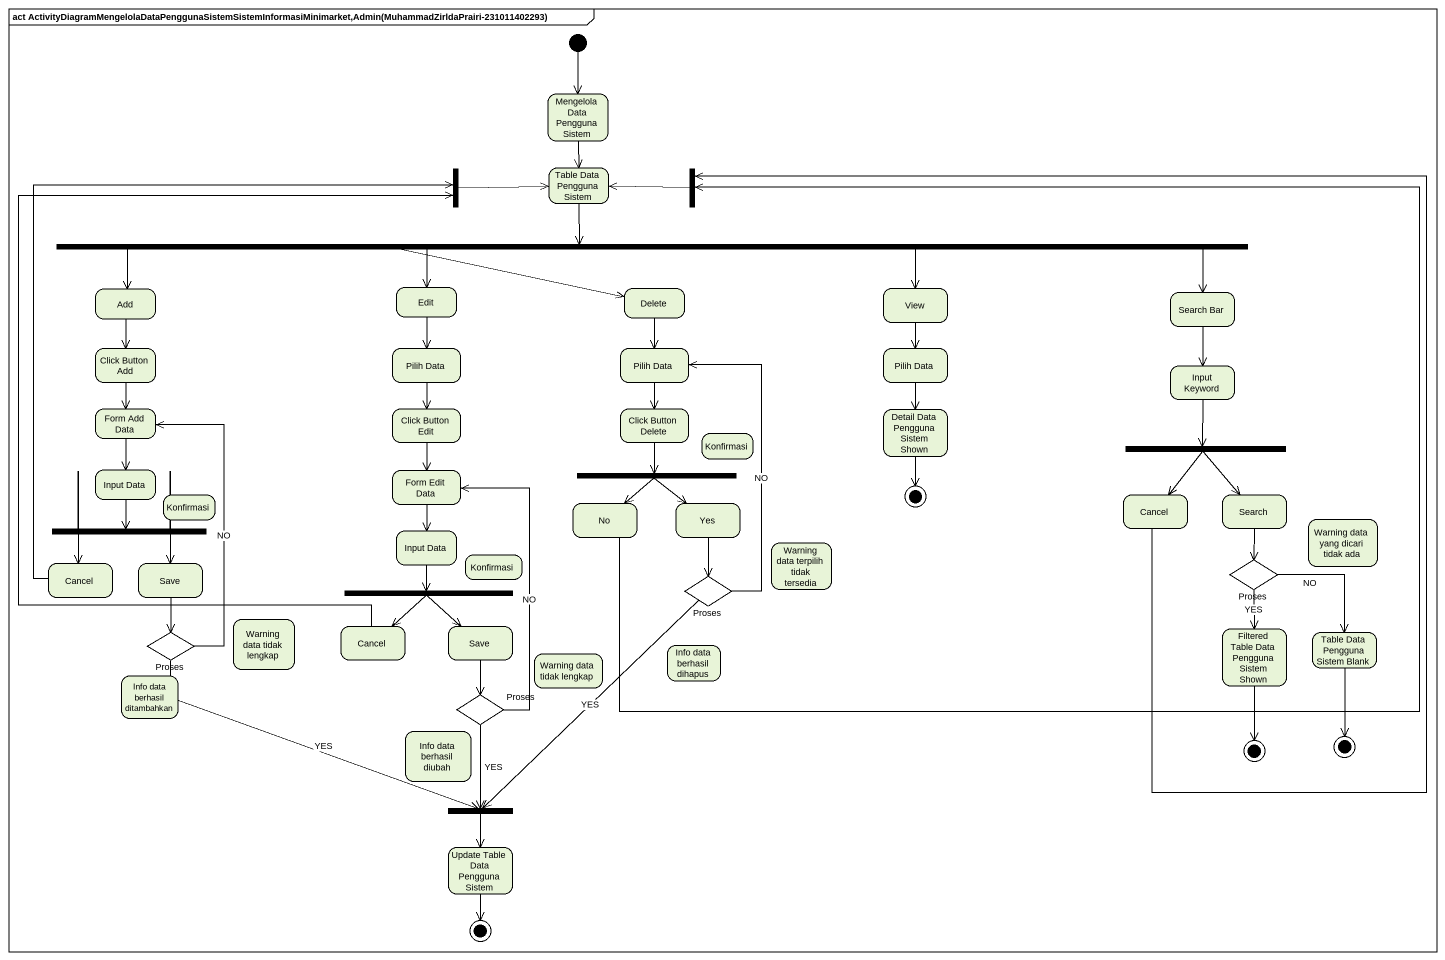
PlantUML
@startuml
mainframe act ActivityDiagramMengelolaDataPenggunaSistemSistemInformasiMinimarket,Admin(MuhammadZirldaPrairi-231011402293)
hide empty description
state "Mengelola Data Pengguna Sistem" as Mengelola_Data_Pengguna
state fork1 <<join>>
state "Table Data Pengguna Sistem" as Table_Data_Pengguna_Sistem
state fork2 <<join>>
state fork3 <<fork>>
state Add
state Edit
state Delete
state View
state "Search Bar" as Search_Bar
state "Click Button Add" as Click_Button_Add
state "Pilih Data" as Pilih_Data
state "Pilih Data" as Pilih_Data_2
state "Pilih Data" as Pilih_Data_3
state "Input Keyword" as Input_Keyword
state "Form Add Data" as Form_Add_Data
state "Click Button Edit" as Click_Button_Edit
state "Click Button Delete" as Click_Button_Delete
state "Detail Data Pengguna Sistem Shown" as Detail_Data_Pengguna_Sistem
state Konfirmasi
state fork4 <<fork>>
state "Input Data" as Input_Data
state "Konfirmasi" as Konfirmasi_2
state "Form Edit Data" as Form_Edit_Data
state fork5 <<fork>>
state final1 <<end>>
state Cancel
state Search
state fork6 <<fork>>
state "Input Data" as Input_Data_2
state No
state Yes
state "Warning data yang dicari tidak ada" as Warning_data_yang_dicari
state "Cancel" as Cancel_2
state Save
state "Konfirmasi" as Konfirmasi_3
state "Warning data terpilih tidak tersedia" as Warning_data_terpilih_tidak
state Proses <<choice>>
state fork7 <<fork>>
state "Proses" as Proses_2 <<choice>>
state "Proses" as Proses_3 <<choice>>
state "Warning data tidak lengkap" as Warning_data_tidak_lengkap
state "Cancel" as Cancel_3
state "Save" as Save_2
state "Info data berhasil dihapus" as Info_data_berhasil_dihapus
state "Filtered Table Data Pengguna Sistem Shown" as Filtered_Table_Data
state "Table Data Pengguna Sistem Blank" as Table_Data_Pengguna_Sistem_2
state "Info data berhasil ditambahkan" as Info_data_berhasil
state "Warning data tidak lengkap" as Warning_data_tidak_lengkap_2
state "Proses" as Proses_4 <<choice>>
state "Info data berhasil diubah" as Info_data_berhasil_diubah
state final2 <<end>>
state final3 <<end>>
state fork8 <<join>>
state "Update Table Data Pengguna Sistem" as Update_Table_Data_Pengguna
state final4 <<end>>
[*] --> Mengelola_Data_Pengguna
Mengelola_Data_Pengguna --> Table_Data_Pengguna_Sistem
fork1 -right-> Table_Data_Pengguna_Sistem
Table_Data_Pengguna_Sistem --> fork3
fork2 -left-> Table_Data_Pengguna_Sistem
fork3 -left-> Add
fork3 -left-> Edit
fork3 --> Delete
fork3 -right-> View
fork3 -right-> Search_Bar
Add --> Click_Button_Add
Edit --> Pilih_Data
Delete --> Pilih_Data_2
View --> Pilih_Data_3
Search_Bar --> Input_Keyword
Click_Button_Add --> Form_Add_Data
Pilih_Data --> Click_Button_Edit
Pilih_Data_2 --> Click_Button_Delete
Pilih_Data_3 --> Detail_Data_Pengguna_Sistem
Input_Keyword --> fork4
Form_Add_Data --> Input_Data
Click_Button_Edit --> Form_Edit_Data
Click_Button_Delete --> fork5
Detail_Data_Pengguna_Sistem --> final1
fork4 --> Cancel
fork4 --> Search
Input_Data --> fork6
Form_Edit_Data --> Input_Data_2
fork5 --> No
fork5 --> Yes
Cancel -up-> fork2
Search --> Proses
fork6 --> Cancel_2
fork6 --> Save
Input_Data_2 --> fork7
No -up-> fork2
Yes --> Proses_2
Cancel_2 -up-> fork1
Save --> Proses_3
Proses --> Filtered_Table_Data : YES
Proses --> Table_Data_Pengguna_Sistem_2 : NO
fork7 --> Cancel_3
fork7 --> Save_2
Proses_2 -up-> Pilih_Data_2 : NO
Proses_2 --> fork8 : YES
Proses_3 -up-> Form_Add_Data : NO
Proses_3 -right-> fork8 : YES
Cancel_3 -up-> fork1
Save_2 --> Proses_4
Filtered_Table_Data --> final2
Table_Data_Pengguna_Sistem_2 --> final3
Proses_4 -up-> Form_Edit_Data : NO
Proses_4 --> fork8 : YES
fork8 --> Update_Table_Data_Pengguna
Update_Table_Data_Pengguna --> final4
@enduml
